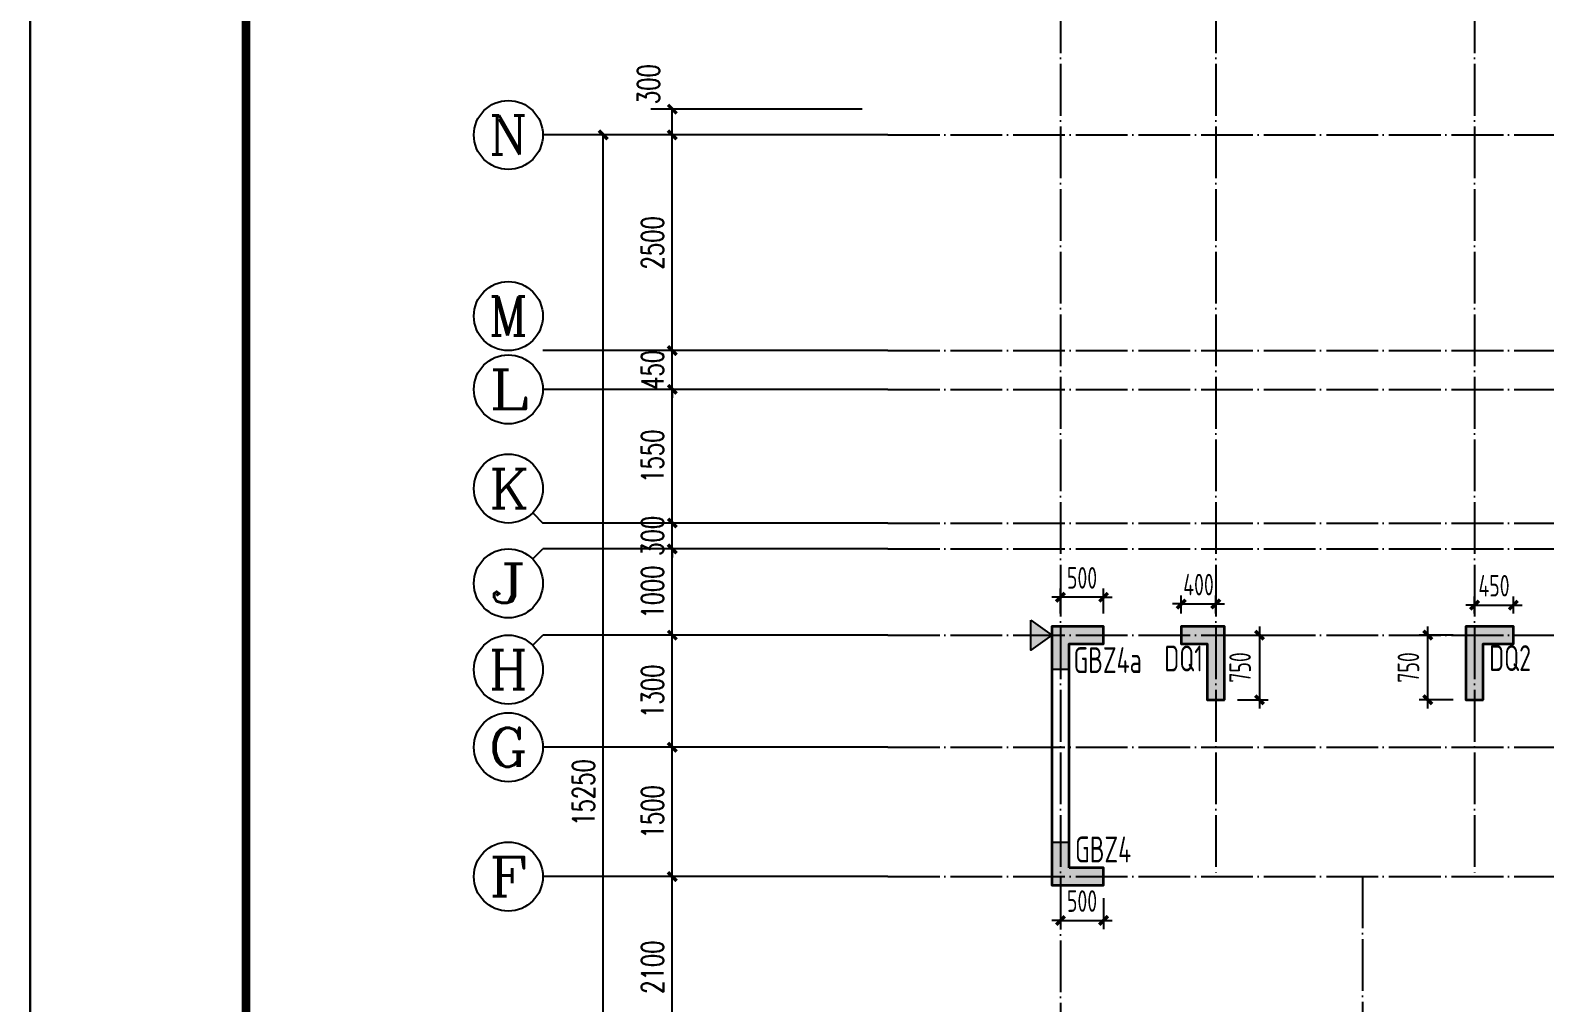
# Model space of a CAD drawing. Extents: x 393367 to 3005760, y 4998 to 826018.
# Drawn here: x 2339893 to 2357448, y 499414 to 510691 of the extents above; entities that cross this region are included whole.
import ezdxf
from ezdxf.enums import TextEntityAlignment as Align

# ---------------------------------------------------------------- set-up
doc = ezdxf.new("R2010")
doc.units = 0
doc.header["$LTSCALE"] = 1000
doc.linetypes.add('DOTE', pattern=[2.42, 2, -0.2, 0.02, -0.2])
doc.linetypes.add('H1墙柱虚线', pattern=[2.8, 2, -0.8])
doc.layers.get('0').update_dxf_attribs({"linetype": 'CONTINUOUS'})
doc.layers.get('Defpoints').update_dxf_attribs({"linetype": 'CONTINUOUS'})
for name, color, linetype in [('-TK', 7, 'CONTINUOUS'), ('AXIS', 3, 'CONTINUOUS'), ('AXIS_TEXT', 7, 'CONTINUOUS'), ('COLU_HATCH', 251, 'CONTINUOUS'), ('COLU_TH', 5, 'CONTINUOUS'), ('DIM', 3, 'CONTINUOUS'), ('DOTE', 8, 'DOTE'), ('S-WALL-WLINE2', 191, 'H1墙柱虚线'), ('S-砼墙', 150, 'CONTINUOUS'), ('TEXT', 7, 'CONTINUOUS'), ('WALL', 130, 'CONTINUOUS')]:
    doc.layers.add(name, color=color, linetype=linetype)
doc.layers.add('yichutu', color=7, linetype='CONTINUOUS', true_color=0xffffff, plot=False)
doc.styles.add('_TCH_AXIS', font='COMPLEX', dxfattribs={"bigfont": 'GBCBIG'})
doc.styles.add('_TCH_DIM_T3', font='SIMPLEX', dxfattribs={"width": 0.705882, "bigfont": 'GBCBIG'})
doc.styles.add('COMPLEX', font='COMPLEX')
doc.styles.add('TSSD_Rein', font='Tssdeng.shx', dxfattribs={"width": 0.7, "bigfont": 'hztxt.shx'})
doc.dimstyles.new('_TCH_ARCH&&100', dxfattribs={"dimtxt": 255, "dimasz": 100, "dimexe": 250, "dimexo": 300, "dimgap": 100, "dimtad": 1, "dimdec": 0, "dimzin": 0, "dimdsep": 46, "dimtxsty": '_TCH_DIM_T3', "dimblk": 'ARCHTICK', "dimcen": 0.09, "dimclrt": 7, "dimazin": 2, "dimtfac": 1, "dimtdec": 0, "dimtix": 1, "dimtmove": 2, "dimatfit": 3, "dimldrblk": 'ARCHTICK', "dimfxl": 1, "dimtolj": 1, "dimtzin": 0, "dimarcsym": 0})
doc.dimstyles.new('TSSD_100_100$0', dxfattribs={"dimtxt": 250, "dimasz": 100, "dimexe": 100, "dimexo": 250, "dimgap": 100, "dimtad": 1, "dimdec": 0, "dimzin": 0, "dimdsep": 46, "dimtxsty": 'TSSD_Rein', "dimblk": 'ARCHTICK', "dimcen": 0, "dimdle": 100, "dimclrt": 7, "dimadec": 0, "dimazin": 0, "dimtfac": 1, "dimtdec": 0, "dimtix": 1, "dimtmove": 2, "dimatfit": 3, "dimldrblk": '_tsdbk', "dimfxl": 1, "dimtolj": 1, "dimtzin": 0, "dimarcsym": 0})

# ---------------------------------------------------------------- blocks, each defined once
blk = doc.blocks.new('_ArchTick')
at = {"color": 0, "linetype": 'ByBlock', "const_width": 0.4}
blk.add_lwpolyline([(-0.5, -0.5), (0.5, 0.5)], dxfattribs=at)
blk = doc.blocks.new('*D92')
at = {"layer": 'AXIS', "color": 0, "lineweight": -2, "transparency": 16777216}
for p, q in [((2349535, 500877), (2347085, 500877)), ((2347335, 498777), (2347335, 500877)), ((2349535, 498777), (2347085, 498777))]:
    blk.add_line(p, q, dxfattribs=at)
at = {"layer": 'Defpoints', "color": 0, "transparency": 16777216}
for p in [(2347335, 500877), (2349835, 500877), (2349835, 498777)]:
    blk.add_point(p, dxfattribs=at)
at = {"layer": 'AXIS', "color": 0, "lineweight": -2, "transparency": 16777216, "xscale": 100, "yscale": 100, "zscale": 100}
for p, rotation in [((2347335, 500877), 90), ((2347335, 498777), 270)]:
    blk.add_blockref('_ArchTick', p, dxfattribs=dict(at, rotation=rotation))
at = {"layer": 'AXIS', "color": 7, "transparency": 16777216, "insert": (2347107, 499827), "char_height": 255, "attachment_point": 5, "rotation": 90, "style": '_TCH_DIM_T3'}
blk.add_mtext('\\A1;2100', dxfattribs=at)
blk = doc.blocks.new('*D93')
at = {"layer": 'AXIS', "color": 0, "lineweight": -2, "transparency": 16777216}
for p, q in [((2349535, 502377), (2347085, 502377)), ((2347335, 500877), (2347335, 502377)), ((2349535, 500877), (2347085, 500877))]:
    blk.add_line(p, q, dxfattribs=at)
at = {"layer": 'Defpoints', "color": 0, "transparency": 16777216}
for p in [(2347335, 502377), (2349835, 502377), (2349835, 500877)]:
    blk.add_point(p, dxfattribs=at)
at = {"layer": 'AXIS', "color": 0, "lineweight": -2, "transparency": 16777216, "xscale": 100, "yscale": 100, "zscale": 100}
for p, rotation in [((2347335, 502377), 90), ((2347335, 500877), 270)]:
    blk.add_blockref('_ArchTick', p, dxfattribs=dict(at, rotation=rotation))
at = {"layer": 'AXIS', "color": 7, "transparency": 16777216, "insert": (2347107, 501627), "char_height": 255, "attachment_point": 5, "rotation": 90, "style": '_TCH_DIM_T3'}
blk.add_mtext('\\A1;1500', dxfattribs=at)
blk = doc.blocks.new('*D94')
at = {"layer": 'AXIS', "color": 0, "lineweight": -2, "transparency": 16777216}
for p, q in [((2349535, 503677), (2347085, 503677)), ((2347335, 502377), (2347335, 503677)), ((2349535, 502377), (2347085, 502377))]:
    blk.add_line(p, q, dxfattribs=at)
at = {"layer": 'Defpoints', "color": 0, "transparency": 16777216}
for p in [(2347335, 503677), (2349835, 503677), (2349835, 502377)]:
    blk.add_point(p, dxfattribs=at)
at = {"layer": 'AXIS', "color": 0, "lineweight": -2, "transparency": 16777216, "xscale": 100, "yscale": 100, "zscale": 100}
for p, rotation in [((2347335, 503677), 90), ((2347335, 502377), 270)]:
    blk.add_blockref('_ArchTick', p, dxfattribs=dict(at, rotation=rotation))
at = {"layer": 'AXIS', "color": 7, "transparency": 16777216, "insert": (2347107, 503027), "char_height": 255, "attachment_point": 5, "rotation": 90, "style": '_TCH_DIM_T3'}
blk.add_mtext('\\A1;1300', dxfattribs=at)
blk = doc.blocks.new('*D95')
at = {"layer": 'AXIS', "color": 0, "lineweight": -2, "transparency": 16777216}
for p, q in [((2349535, 504677), (2347085, 504677)), ((2347335, 503677), (2347335, 504677)), ((2349535, 503677), (2347085, 503677))]:
    blk.add_line(p, q, dxfattribs=at)
at = {"layer": 'Defpoints', "color": 0, "transparency": 16777216}
for p in [(2347335, 504677), (2349835, 504677), (2349835, 503677)]:
    blk.add_point(p, dxfattribs=at)
at = {"layer": 'AXIS', "color": 0, "lineweight": -2, "transparency": 16777216, "xscale": 100, "yscale": 100, "zscale": 100}
for p, rotation in [((2347335, 504677), 90), ((2347335, 503677), 270)]:
    blk.add_blockref('_ArchTick', p, dxfattribs=dict(at, rotation=rotation))
at = {"layer": 'AXIS', "color": 7, "transparency": 16777216, "insert": (2347107, 504177), "char_height": 255, "attachment_point": 5, "rotation": 90, "style": '_TCH_DIM_T3'}
blk.add_mtext('\\A1;1000', dxfattribs=at)
blk = doc.blocks.new('*D96')
at = {"layer": 'AXIS', "color": 0, "lineweight": -2, "transparency": 16777216}
for p, q in [((2347335, 504977), (2347335, 505077)), ((2349535, 504977), (2347085, 504977)), ((2347335, 504677), (2347335, 504977)), ((2349535, 504677), (2347085, 504677)), ((2347335, 504677), (2347335, 504577))]:
    blk.add_line(p, q, dxfattribs=at)
at = {"layer": 'Defpoints', "color": 0, "transparency": 16777216}
for p in [(2347335, 504977), (2349835, 504977), (2349835, 504677)]:
    blk.add_point(p, dxfattribs=at)
at = {"layer": 'AXIS', "color": 0, "lineweight": -2, "transparency": 16777216, "xscale": 100, "yscale": 100, "zscale": 100}
for p, rotation in [((2347335, 504977), 270), ((2347335, 504677), 90)]:
    blk.add_blockref('_ArchTick', p, dxfattribs=dict(at, rotation=rotation))
at = {"layer": 'AXIS', "color": 7, "transparency": 16777216, "insert": (2347107, 504827), "char_height": 255, "attachment_point": 5, "rotation": 90, "style": '_TCH_DIM_T3'}
blk.add_mtext('\\A1;300', dxfattribs=at)
blk = doc.blocks.new('*D97')
at = {"layer": 'AXIS', "color": 0, "lineweight": -2, "transparency": 16777216}
for p, q in [((2349535, 506527), (2347085, 506527)), ((2347335, 504977), (2347335, 506527)), ((2349535, 504977), (2347085, 504977))]:
    blk.add_line(p, q, dxfattribs=at)
at = {"layer": 'Defpoints', "color": 0, "transparency": 16777216}
for p in [(2347335, 506527), (2349835, 506527), (2349835, 504977)]:
    blk.add_point(p, dxfattribs=at)
at = {"layer": 'AXIS', "color": 0, "lineweight": -2, "transparency": 16777216, "xscale": 100, "yscale": 100, "zscale": 100}
for p, rotation in [((2347335, 506527), 90), ((2347335, 504977), 270)]:
    blk.add_blockref('_ArchTick', p, dxfattribs=dict(at, rotation=rotation))
at = {"layer": 'AXIS', "color": 7, "transparency": 16777216, "insert": (2347107, 505752), "char_height": 255, "attachment_point": 5, "rotation": 90, "style": '_TCH_DIM_T3'}
blk.add_mtext('\\A1;1550', dxfattribs=at)
blk = doc.blocks.new('*D98')
at = {"layer": 'AXIS', "color": 0, "lineweight": -2, "transparency": 16777216}
for p, q in [((2349535, 509477), (2346285, 509477)), ((2346535, 494227), (2346535, 509477)), ((2349535, 494227), (2346285, 494227))]:
    blk.add_line(p, q, dxfattribs=at)
at = {"layer": 'Defpoints', "color": 0, "transparency": 16777216}
for p in [(2346535, 509477), (2349835, 509477), (2349835, 494227)]:
    blk.add_point(p, dxfattribs=at)
at = {"layer": 'AXIS', "color": 0, "lineweight": -2, "transparency": 16777216, "xscale": 100, "yscale": 100, "zscale": 100}
for p, rotation in [((2346535, 509477), 90), ((2346535, 494227), 270)]:
    blk.add_blockref('_ArchTick', p, dxfattribs=dict(at, rotation=rotation))
at = {"layer": 'AXIS', "color": 7, "transparency": 16777216, "insert": (2346307, 501852), "char_height": 255, "attachment_point": 5, "rotation": 90, "style": '_TCH_DIM_T3'}
blk.add_mtext('\\A1;15250', dxfattribs=at)
blk = doc.blocks.new('_axiso')
blk.add_circle((0, 0), 0.5)
at = {"layer": 'AXIS_TEXT', "style": 'COMPLEX', "width": 1.041667}
blk.add_attdef('A', text='', height=0.56, dxfattribs=at).set_placement((-0.25, -0.28), (0.25, -0.28), align=Align.FIT)
blk = doc.blocks.new('*D159')
at = {"layer": 'Defpoints', "color": 0, "transparency": 16777216}
for p in [(2356093, 503677), (2356635, 503677), (2356635, 502927)]:
    blk.add_point(p, dxfattribs=at)
at = {"layer": 'DIM', "color": 0, "lineweight": -2, "transparency": 16777216}
for p, q in [((2356385, 503677), (2355993, 503677)), ((2356093, 502827), (2356093, 503777)), ((2356385, 502927), (2355993, 502927))]:
    blk.add_line(p, q, dxfattribs=at)
at = {"layer": 'DIM', "color": 0, "lineweight": -2, "transparency": 16777216, "xscale": 100, "yscale": 100, "zscale": 100}
for p, rotation in [((2356093, 503677), 90), ((2356093, 502927), 270)]:
    blk.add_blockref('_ArchTick', p, dxfattribs=dict(at, rotation=rotation))
at = {"layer": 'DIM', "color": 7, "transparency": 16777216, "insert": (2355868, 503302), "char_height": 250, "attachment_point": 5, "rotation": 90, "style": 'TSSD_Rein'}
blk.add_mtext('\\A1;750', dxfattribs=at)
blk = doc.blocks.new('_tsdbk')
blk.add_line((-1, 0), (0, 0))
at = {"const_width": 0.5}
blk.add_lwpolyline([(-0.7, -0.7), (0.7, 0.7)], dxfattribs=at)
blk = doc.blocks.new('*D160')
at = {"layer": 'Defpoints', "color": 0, "transparency": 16777216}
for p in [(2357085, 504025), (2356635, 503677), (2357085, 503677)]:
    blk.add_point(p, dxfattribs=at)
at = {"layer": 'DIM', "color": 0, "lineweight": -2, "transparency": 16777216}
for p, q in [((2356635, 504025), (2356535, 504025)), ((2356635, 503927), (2356635, 504125)), ((2356635, 504025), (2357085, 504025)), ((2357085, 503927), (2357085, 504125)), ((2357085, 504025), (2357185, 504025))]:
    blk.add_line(p, q, dxfattribs=at)
at = {"layer": 'DIM', "color": 0, "lineweight": -2, "transparency": 16777216, "xscale": 100, "yscale": 100, "zscale": 100}
blk.add_blockref('_ArchTick', (2356635, 504025), dxfattribs=at)
at = {"layer": 'DIM', "color": 0, "lineweight": -2, "transparency": 16777216, "xscale": 100, "yscale": 100, "zscale": 100, "rotation": 180}
blk.add_blockref('_ArchTick', (2357085, 504025), dxfattribs=at)
at = {"layer": 'DIM', "color": 7, "transparency": 16777216, "insert": (2356860, 504250), "char_height": 250, "attachment_point": 5, "style": 'TSSD_Rein'}
blk.add_mtext('\\A1;450', dxfattribs=at)
blk = doc.blocks.new('*D161')
at = {"layer": 'Defpoints', "color": 0, "transparency": 16777216}
for p in [(2353635, 504038), (2353235, 503677), (2353635, 503677)]:
    blk.add_point(p, dxfattribs=at)
at = {"layer": 'DIM', "color": 0, "lineweight": -2, "transparency": 16777216}
for p, q in [((2353235, 504038), (2353135, 504038)), ((2353235, 503927), (2353235, 504138)), ((2353235, 504038), (2353635, 504038)), ((2353635, 503927), (2353635, 504138)), ((2353635, 504038), (2353735, 504038))]:
    blk.add_line(p, q, dxfattribs=at)
at = {"layer": 'DIM', "color": 0, "lineweight": -2, "transparency": 16777216, "xscale": 100, "yscale": 100, "zscale": 100}
blk.add_blockref('_ArchTick', (2353235, 504038), dxfattribs=at)
at = {"layer": 'DIM', "color": 0, "lineweight": -2, "transparency": 16777216, "xscale": 100, "yscale": 100, "zscale": 100, "rotation": 180}
blk.add_blockref('_ArchTick', (2353635, 504038), dxfattribs=at)
at = {"layer": 'DIM', "color": 7, "transparency": 16777216, "insert": (2353435, 504263), "char_height": 250, "attachment_point": 5, "style": 'TSSD_Rein'}
blk.add_mtext('\\A1;400', dxfattribs=at)
blk = doc.blocks.new('*D162')
at = {"layer": 'Defpoints', "color": 0, "transparency": 16777216}
for p in [(2353635, 503677), (2353635, 502927), (2354142, 502927)]:
    blk.add_point(p, dxfattribs=at)
at = {"layer": 'DIM', "color": 0, "lineweight": -2, "transparency": 16777216}
for p, q in [((2353885, 503677), (2354242, 503677)), ((2354142, 503777), (2354142, 502827)), ((2353885, 502927), (2354242, 502927))]:
    blk.add_line(p, q, dxfattribs=at)
at = {"layer": 'DIM', "color": 0, "lineweight": -2, "transparency": 16777216, "xscale": 100, "yscale": 100, "zscale": 100}
for p, rotation in [((2354142, 503677), 90), ((2354142, 502927), 270)]:
    blk.add_blockref('_ArchTick', p, dxfattribs=dict(at, rotation=rotation))
at = {"layer": 'DIM', "color": 7, "transparency": 16777216, "insert": (2353917, 503302), "char_height": 250, "attachment_point": 5, "rotation": 90, "style": 'TSSD_Rein'}
blk.add_mtext('\\A1;750', dxfattribs=at)
blk = doc.blocks.new('*D166')
at = {"layer": 'Defpoints', "color": 0, "transparency": 16777216}
for p in [(2351835, 500877), (2352335, 500877), (2352335, 500368)]:
    blk.add_point(p, dxfattribs=at)
at = {"layer": 'DIM', "color": 0, "lineweight": -2, "transparency": 16777216}
for p, q in [((2351835, 500627), (2351835, 500268)), ((2352335, 500627), (2352335, 500268)), ((2351835, 500368), (2351735, 500368)), ((2351835, 500368), (2352335, 500368)), ((2352335, 500368), (2352435, 500368))]:
    blk.add_line(p, q, dxfattribs=at)
at = {"layer": 'DIM', "color": 0, "lineweight": -2, "transparency": 16777216, "xscale": 100, "yscale": 100, "zscale": 100}
blk.add_blockref('_ArchTick', (2351835, 500368), dxfattribs=at)
at = {"layer": 'DIM', "color": 0, "lineweight": -2, "transparency": 16777216, "xscale": 100, "yscale": 100, "zscale": 100, "rotation": 180}
blk.add_blockref('_ArchTick', (2352335, 500368), dxfattribs=at)
at = {"layer": 'DIM', "color": 7, "transparency": 16777216, "insert": (2352085, 500593), "char_height": 250, "attachment_point": 5, "style": 'TSSD_Rein'}
blk.add_mtext('\\A1;500', dxfattribs=at)
blk = doc.blocks.new('*D167')
at = {"layer": 'Defpoints', "color": 0, "transparency": 16777216}
for p in [(2351835, 504116), (2351835, 503677), (2352335, 503677)]:
    blk.add_point(p, dxfattribs=at)
at = {"layer": 'DIM', "color": 0, "lineweight": -2, "transparency": 16777216}
for p, q in [((2351835, 503927), (2351835, 504216)), ((2352335, 503927), (2352335, 504216)), ((2351835, 504116), (2351735, 504116)), ((2352335, 504116), (2351835, 504116)), ((2352335, 504116), (2352435, 504116))]:
    blk.add_line(p, q, dxfattribs=at)
at = {"layer": 'DIM', "color": 0, "lineweight": -2, "transparency": 16777216, "xscale": 100, "yscale": 100, "zscale": 100}
blk.add_blockref('_ArchTick', (2351835, 504116), dxfattribs=at)
at = {"layer": 'DIM', "color": 0, "lineweight": -2, "transparency": 16777216, "xscale": 100, "yscale": 100, "zscale": 100, "rotation": 180}
blk.add_blockref('_ArchTick', (2352335, 504116), dxfattribs=at)
at = {"layer": 'DIM', "color": 7, "transparency": 16777216, "insert": (2352085, 504341), "char_height": 250, "attachment_point": 5, "style": 'TSSD_Rein'}
blk.add_mtext('\\A1;500', dxfattribs=at)
blk = doc.blocks.new('A1')
blk.add_lwpolyline([(0, 59400), (0, 0), (84100, 0), (84100, 59400)], close=True)
at = {"const_width": 100}
blk.add_lwpolyline([(2500, 58400), (2500, 1000), (83100, 1000), (83100, 58400)], close=True, dxfattribs=at)
blk = doc.blocks.new('*D256')
at = {"layer": 'AXIS', "color": 0, "lineweight": -2, "transparency": 16777216}
for p, q in [((2349535, 509477), (2347085, 509477)), ((2347335, 506977), (2347335, 509477)), ((2349535, 506977), (2347085, 506977))]:
    blk.add_line(p, q, dxfattribs=at)
at = {"layer": 'Defpoints', "color": 0, "transparency": 16777216}
for p in [(2347335, 509477), (2349835, 509477), (2349835, 506977)]:
    blk.add_point(p, dxfattribs=at)
at = {"layer": 'AXIS', "color": 0, "lineweight": -2, "transparency": 16777216, "xscale": 100, "yscale": 100, "zscale": 100}
for p, rotation in [((2347335, 509477), 90), ((2347335, 506977), 270)]:
    blk.add_blockref('_ArchTick', p, dxfattribs=dict(at, rotation=rotation))
at = {"layer": 'AXIS', "color": 7, "transparency": 16777216, "insert": (2347107, 508227), "char_height": 255, "attachment_point": 5, "rotation": 90, "style": '_TCH_DIM_T3'}
blk.add_mtext('\\A1;2500', dxfattribs=at)
blk = doc.blocks.new('*D257')
at = {"layer": 'AXIS', "color": 0, "lineweight": -2, "transparency": 16777216}
for p, q in [((2349535, 509777), (2347085, 509777)), ((2347335, 509477), (2347335, 509777)), ((2349535, 509477), (2347085, 509477))]:
    blk.add_line(p, q, dxfattribs=at)
at = {"layer": 'Defpoints', "color": 0, "transparency": 16777216}
for p in [(2347335, 509777), (2349835, 509777), (2349835, 509477)]:
    blk.add_point(p, dxfattribs=at)
at = {"layer": 'AXIS', "color": 0, "lineweight": -2, "transparency": 16777216, "xscale": 100, "yscale": 100, "zscale": 100}
for p, rotation in [((2347335, 509777), 90), ((2347335, 509477), 270)]:
    blk.add_blockref('_ArchTick', p, dxfattribs=dict(at, rotation=rotation))
at = {"layer": 'AXIS', "color": 7, "transparency": 16777216, "insert": (2347060, 510066), "char_height": 255, "attachment_point": 5, "rotation": 90, "style": '_TCH_DIM_T3'}
blk.add_mtext('\\A1;300', dxfattribs=at)
blk = doc.blocks.new('*D258')
at = {"layer": 'AXIS', "color": 0, "lineweight": -2, "transparency": 16777216}
for p, q in [((2347335, 506977), (2347335, 507077)), ((2349535, 506977), (2347085, 506977)), ((2347335, 506527), (2347335, 506977)), ((2349535, 506527), (2347085, 506527)), ((2347335, 506527), (2347335, 506427))]:
    blk.add_line(p, q, dxfattribs=at)
at = {"layer": 'Defpoints', "color": 0, "transparency": 16777216}
for p in [(2347335, 506977), (2349835, 506977), (2349835, 506527)]:
    blk.add_point(p, dxfattribs=at)
at = {"layer": 'AXIS', "color": 0, "lineweight": -2, "transparency": 16777216, "xscale": 100, "yscale": 100, "zscale": 100}
for p, rotation in [((2347335, 506977), 270), ((2347335, 506527), 90)]:
    blk.add_blockref('_ArchTick', p, dxfattribs=dict(at, rotation=rotation))
at = {"layer": 'AXIS', "color": 7, "transparency": 16777216, "insert": (2347107, 506752), "char_height": 255, "attachment_point": 5, "rotation": 90, "style": '_TCH_DIM_T3'}
blk.add_mtext('\\A1;450', dxfattribs=at)
blk = doc.blocks.new('yct-841-594-84100-59400-100-1000')
at = {"layer": 'yichutu', "color": 7, "true_color": 0xffffff}
blk.add_lwpolyline([(0, 0), (0, 59400), (84100, 59400), (84100, 0)], close=True, dxfattribs=at)

msp = doc.modelspace()

# ---------------------------------------------------------------- hatches: boundary and pattern name
at = {"layer": 'COLU_HATCH'}
for points in [[(2351934.75935, 503576.98994), (2351934.75935, 503276.98994), (2351734.75935, 503276.98994), (2351734.75935, 503776.98994), (2352334.85152, 503776.98994), (2352334.85152, 503576.98994)], [(2353534.76093, 503576.98994), (2353234.8576, 503576.98994), (2353234.8576, 503776.98994), (2353734.76093, 503776.98994), (2353734.76093, 502926.98922), (2353534.76093, 502926.98922)], [(2356734.75868, 503576.98994), (2356734.75868, 502926.98934), (2356534.75868, 502926.98934), (2356534.75868, 503776.98994), (2357084.75868, 503776.98994), (2357084.75868, 503576.98994)], [(2351934.75935, 500976.98918), (2352334.75932, 500976.98918), (2352334.75932, 500776.98918), (2351734.75935, 500776.98918), (2351734.75935, 501276.98918), (2351934.75935, 501276.98918)]]:
    msp.add_hatch(color=256, dxfattribs=at).paths.add_polyline_path(points)
at = {"layer": 'S-WALL-WLINE2'}
msp.add_hatch(color=256, dxfattribs=at).paths.add_polyline_path([(2351491.08949, 503851.98994), (2351734.75935, 503676.98994), (2351491.08949, 503501.98994)])

# ---------------------------------------------------------------- linework, layer by layer
at = {"layer": 'AXIS'}
for p, q in [((2349834.75935, 509476.98994), (2345834.75935, 509476.98994)), ((2349834.75935, 506976.98994), (2345834.75935, 506976.98994)), ((2349834.75935, 506526.98994), (2345834.75935, 506526.98994)), ((2345717.60206, 505094.14723), (2345834.75935, 504976.98994)), ((2349834.75935, 504976.98994), (2345834.75935, 504976.98994)), ((2345717.60206, 504559.83266), (2345834.75935, 504676.98994)), ((2349834.75935, 504676.98994), (2345834.75935, 504676.98994)), ((2345717.60206, 503559.83265), (2345834.75935, 503676.98994)), ((2349834.75935, 503676.98994), (2345834.75935, 503676.98994)), ((2349834.75935, 502376.98994), (2345834.75935, 502376.98994)), ((2349834.75935, 500876.98994), (2345834.75935, 500876.98994))]:
    msp.add_line(p, q, dxfattribs=at)
at = {"layer": 'COLU_TH'}
for points in [[(2351934.75935, 503576.98994), (2351934.75935, 503276.98994), (2351734.75935, 503276.98994), (2351734.75935, 503776.98994), (2352334.85152, 503776.98994), (2352334.85152, 503576.98994)], [(2353534.76093, 503576.98994), (2353234.8576, 503576.98994), (2353234.8576, 503776.98994), (2353734.76093, 503776.98994), (2353734.76093, 502926.98922), (2353534.76093, 502926.98922)], [(2356734.75868, 503576.98994), (2356734.75868, 502926.98934), (2356534.75868, 502926.98934), (2356534.75868, 503776.98994), (2357084.75868, 503776.98994), (2357084.75868, 503576.98994)], [(2351934.75935, 500976.98918), (2352334.75932, 500976.98918), (2352334.75932, 500776.98918), (2351734.75935, 500776.98918), (2351734.75935, 501276.98918), (2351934.75935, 501276.98918)]]:
    msp.add_lwpolyline(points, close=True, dxfattribs=at)
at = {"layer": 'DOTE', "linetype": 'DOTE', "ltscale": 0.3}
for p, q in [((2351834.75935, 511026.98994), (2351834.75935, 492476.98994)), ((2353634.75935, 511026.98994), (2353634.75935, 500876.98994)), ((2356634.75935, 511026.98994), (2356634.75935, 500876.98994)), ((2349834.75935, 509476.98994), (2408634.75935, 509476.98994)), ((2349834.75935, 506976.98994), (2408634.75935, 506976.98994)), ((2349834.75935, 506526.98994), (2408634.75935, 506526.98994)), ((2349834.75935, 504976.98994), (2408634.75935, 504976.98994)), ((2349834.75935, 504676.98994), (2408634.75935, 504676.98994)), ((2349834.75935, 503676.98994), (2408634.75935, 503676.98994)), ((2349834.75935, 502376.98994), (2408634.75935, 502376.98994)), ((2349834.75935, 500876.98994), (2408634.75935, 500876.98994)), ((2355334.75935, 500876.98994), (2355334.75935, 492476.98994))]:
    msp.add_line(p, q, dxfattribs=at)
at = {"layer": 'S-砼墙', "color": 150, "lineweight": 35}
for points in [[(2351934.75935, 500976.98918), (2351934.75935, 503576.98994), (2352334.85152, 503576.98994), (2352334.85152, 503776.98994), (2351734.75935, 503776.98994), (2351734.75935, 500776.98918), (2352334.75932, 500776.98918), (2352334.75932, 500976.98918)], [(2353734.76093, 502926.98922), (2353734.76093, 503776.98994), (2353234.8576, 503776.98994), (2353234.8576, 503576.98994), (2353534.76093, 503576.98994), (2353534.76093, 502926.98922)], [(2356734.75868, 502926.98934), (2356734.75868, 503576.98994), (2357084.75868, 503576.98994), (2357084.75868, 503776.98994), (2356534.75868, 503776.98994), (2356534.75868, 502926.98934)]]:
    msp.add_lwpolyline(points, close=True, dxfattribs=at)
at = {"layer": 'WALL', "color": 0, "linetype": 'ByBlock'}
msp.add_lwpolyline([(2351491.08949, 503851.98994), (2351734.75935, 503676.98994), (2351491.08949, 503501.98994), (2351491.08949, 503851.98994)], close=True, dxfattribs=at)

# ---------------------------------------------------------------- block references
at = {"layer": '-TK'}
msp.add_blockref('A1', (2339893.38356, 458562.12225), dxfattribs=at)
at = {"layer": 'AXIS'}
ref = msp.add_blockref('_axiso', (2345434.75935, 509476.98994), dxfattribs=dict(at, xscale=800, yscale=800, zscale=800))
ref.add_attrib('A', 'N', dxfattribs={"layer": 'AXIS_TEXT', "height": 452.54834, "style": '_TCH_AXIS', "width": 1.105263}).set_placement((2345208.48518, 509250.71577), (2345661.03352, 509250.71577), align=Align.FIT)
ref = msp.add_blockref('_axiso', (2345434.75935, 507376.98994), dxfattribs=dict(at, xscale=800, yscale=800, zscale=800))
ref.add_attrib('A', 'M', dxfattribs={"layer": 'AXIS_TEXT', "height": 452.54834, "style": '_TCH_AXIS'}).set_placement((2345208.48518, 507150.71577), (2345661.03352, 507150.71577), align=Align.FIT)
ref = msp.add_blockref('_axiso', (2345434.75935, 506526.98994), dxfattribs=dict(at, xscale=800, yscale=800, zscale=800))
ref.add_attrib('A', 'L', dxfattribs={"layer": 'AXIS_TEXT', "height": 452.54834, "style": '_TCH_AXIS', "width": 1.4}).set_placement((2345208.48518, 506300.71577), (2345661.03352, 506300.71577), align=Align.FIT)
ref = msp.add_blockref('_axiso', (2345434.75935, 505376.98994), dxfattribs=dict(at, xscale=800, yscale=800, zscale=800))
ref.add_attrib('A', 'K', dxfattribs={"layer": 'AXIS_TEXT', "height": 452.54834, "style": '_TCH_AXIS', "width": 1.105263}).set_placement((2345208.48518, 505150.71577), (2345661.03352, 505150.71577), align=Align.FIT)
ref = msp.add_blockref('_axiso', (2345434.75935, 504276.98994), dxfattribs=dict(at, xscale=800, yscale=800, zscale=800))
ref.add_attrib('A', 'J', dxfattribs={"layer": 'AXIS_TEXT', "height": 452.54834, "style": '_TCH_AXIS', "width": 1.909091}).set_placement((2345208.48518, 504050.71577), (2345661.03352, 504050.71577), align=Align.FIT)
ref = msp.add_blockref('_axiso', (2345434.75935, 503276.98994), dxfattribs=dict(at, xscale=800, yscale=800, zscale=800))
ref.add_attrib('A', 'H', dxfattribs={"layer": 'AXIS_TEXT', "height": 452.54834, "style": '_TCH_AXIS', "width": 1.05}).set_placement((2345208.48518, 503050.71577), (2345661.03352, 503050.71577), align=Align.FIT)
ref = msp.add_blockref('_axiso', (2345434.75935, 502376.98994), dxfattribs=dict(at, xscale=800, yscale=800, zscale=800))
ref.add_attrib('A', 'G', dxfattribs={"layer": 'AXIS_TEXT', "height": 452.54834, "style": '_TCH_AXIS', "width": 1.166667}).set_placement((2345208.48518, 502150.71577), (2345661.03352, 502150.71577), align=Align.FIT)
ref = msp.add_blockref('_axiso', (2345434.75935, 500876.98994), dxfattribs=dict(at, xscale=800, yscale=800, zscale=800))
ref.add_attrib('A', 'F', dxfattribs={"layer": 'AXIS_TEXT', "height": 452.54834, "style": '_TCH_AXIS', "width": 1.3125}).set_placement((2345208.48518, 500650.71577), (2345661.03352, 500650.71577), align=Align.FIT)
at = {"layer": 'yichutu'}
msp.add_blockref('yct-841-594-84100-59400-100-1000', (2339893.38356, 458562.12225), dxfattribs=at)

# ---------------------------------------------------------------- texts
at = {"layer": 'TEXT', "style": 'TSSD_Rein', "width": 0.7}
for s, p in [('GBZ4a', (2351986.52716, 503237.09241)), ('GBZ4', (2352004.48489, 501041.32632))]:
    msp.add_text(s, height=300, dxfattribs=at).set_placement(p)
at = {"layer": 'TEXT', "color": 230, "style": 'TSSD_Rein', "width": 0.7}
for s, p in [('DQ1', (2353038.42152, 503256.11566)), ('DQ2', (2356804.71185, 503260.62704))]:
    msp.add_text(s, height=300, dxfattribs=at).set_placement(p)

# ---------------------------------------------------------------- dimensions: what is measured, and where the dimension line sits
at = {"layer": 'AXIS'}
dim = msp.add_linear_dim(base=(2347334.75935, 509777.09549), p1=(2349834.75935, 509476.98994), p2=(2349834.75935, 509777.09549), angle=90, dimstyle='_TCH_ARCH&&100', dxfattribs=at)
dim.commit()
dim.dimension.update_dxf_attribs({"geometry": '*D257', "text_midpoint": (2347059.75935, 510066.09549), "dimtype": 161})
for p1, p2, distance, picture, middle in [((2349834.75935, 494226.98994), (2349834.75935, 509476.98994), 3300, '*D98', (2346307.25935, 501851.98994)), ((2349834.75935, 506976.98994), (2349834.75935, 509476.98994), 2500, '*D256', (2347107.25935, 508226.98994)), ((2349834.75935, 506526.98994), (2349834.75935, 506976.98994), 2500, '*D258', (2347107.25935, 506751.98994)), ((2349834.75935, 504976.98994), (2349834.75935, 506526.98994), 2500, '*D97', (2347107.25935, 505751.98994)), ((2349834.75935, 504676.98994), (2349834.75935, 504976.98994), 2500, '*D96', (2347107.25935, 504826.98994)), ((2349834.75935, 503676.98994), (2349834.75935, 504676.98994), 2500, '*D95', (2347107.25935, 504176.98994)), ((2349834.75935, 502376.98994), (2349834.75935, 503676.98994), 2500, '*D94', (2347107.25935, 503026.98994)), ((2349834.75935, 500876.98994), (2349834.75935, 502376.98994), 2500, '*D93', (2347107.25935, 501626.98994)), ((2349834.75935, 498776.98994), (2349834.75935, 500876.98994), 2500, '*D92', (2347107.25935, 499826.98994))]:
    dim = msp.add_aligned_dim(p1=p1, p2=p2, distance=distance, dimstyle='_TCH_ARCH&&100', dxfattribs=at)
    dim.commit()
    dim.dimension.update_dxf_attribs({"geometry": picture, "text_midpoint": middle})
at = {"layer": 'DIM'}
for base, p1, p2, picture, middle in [((2351834.75935, 504115.8513), (2352334.85152, 503676.98994), (2351834.75935, 503676.98994), '*D167', (2352084.80543, 504340.8513)), ((2353634.75935, 504038.37882), (2353234.8576, 503676.98994), (2353634.75935, 503676.98994), '*D161', (2353434.80848, 504263.37882)), ((2357084.75868, 504024.88001), (2356634.75935, 503676.98994), (2357084.75868, 503676.98994), '*D160', (2356859.75901, 504249.88001)), ((2352334.75932, 500368.37109), (2351834.75935, 500876.98994), (2352334.75932, 500876.98994), '*D166', (2352084.75933, 500593.37109))]:
    dim = msp.add_linear_dim(base=base, p1=p1, p2=p2, dimstyle='TSSD_100_100$0', dxfattribs=at)
    dim.commit()
    dim.dimension.update_dxf_attribs({"geometry": picture, "text_midpoint": middle})
for base, p1, p2, picture, middle in [((2354141.63509, 502926.98922), (2353634.75935, 503676.98994), (2353634.75935, 502926.98922), '*D162', (2353916.63509, 503301.98958)), ((2356093.166, 503676.98994), (2356634.75935, 502926.98934), (2356634.75935, 503676.98994), '*D159', (2355868.166, 503301.98964))]:
    dim = msp.add_linear_dim(base=base, p1=p1, p2=p2, angle=90, dimstyle='TSSD_100_100$0', dxfattribs=at)
    dim.commit()
    dim.dimension.update_dxf_attribs({"geometry": picture, "text_midpoint": middle})

doc.saveas('drawing.dxf')
